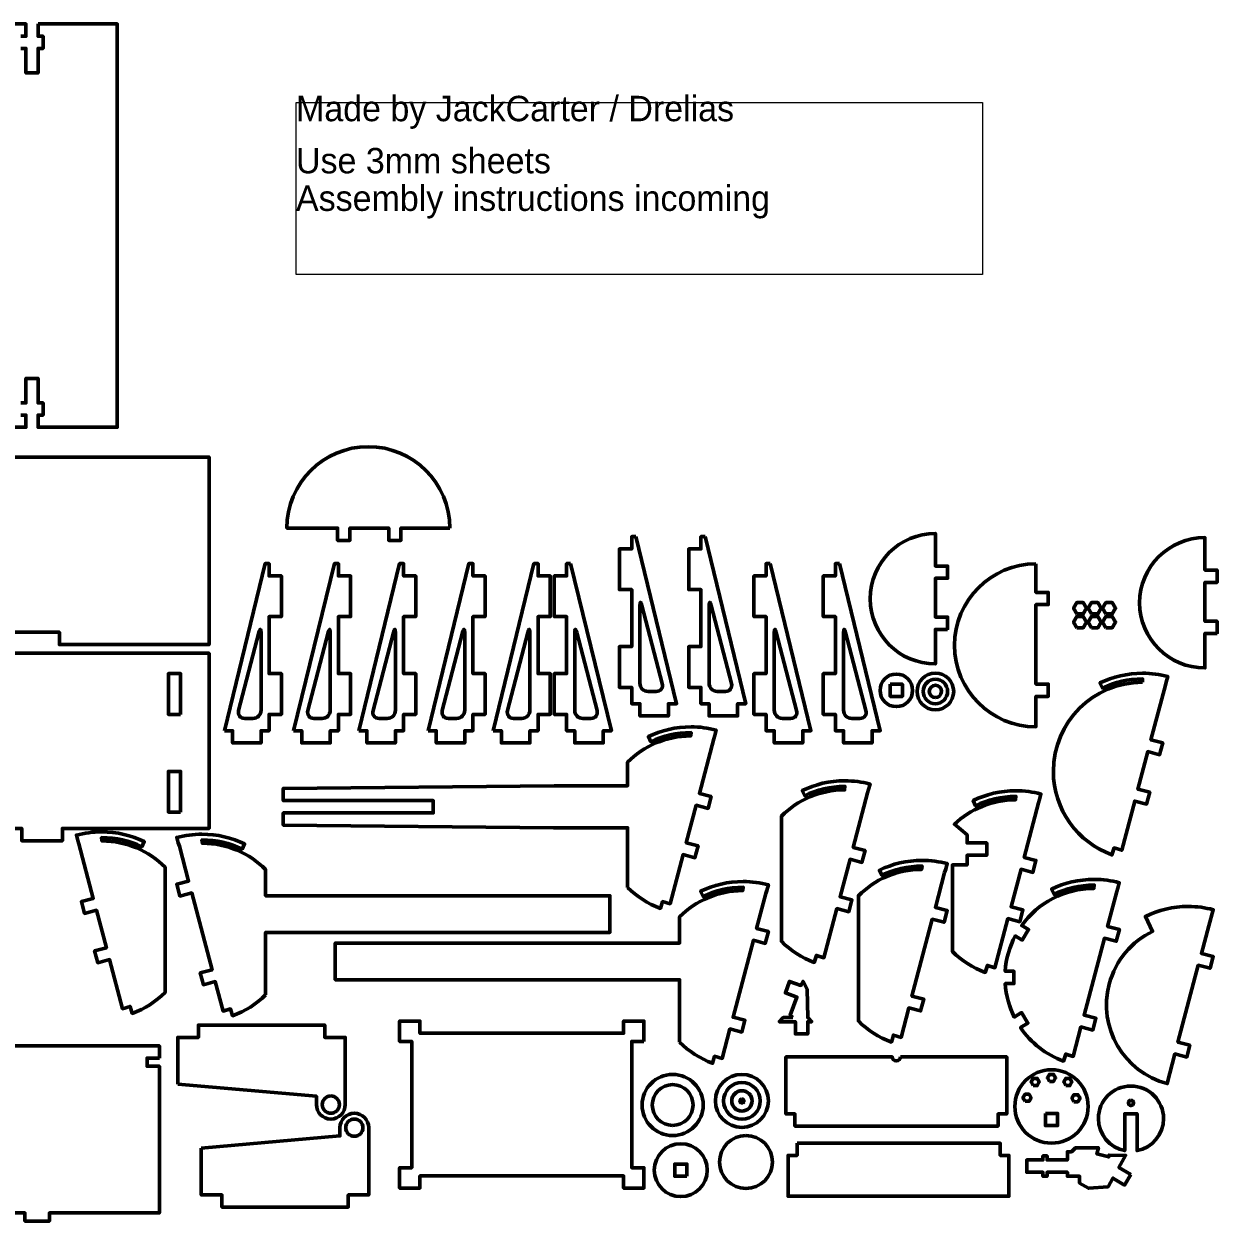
# Model space of a CAD drawing. Header units: inches. Extents: x -370 to 849, y -422 to 797.
# Drawn here: x -70 to 222.9, y -119 to 174.8 of the extents above; entities that cross this region are included whole.
import ezdxf

# ---------------------------------------------------------------- set-up
doc = ezdxf.new("R2010")
doc.units = ezdxf.units.IN
doc.header["$MEASUREMENT"] = 0
doc.layers.add('Layer 1', color=7, linetype='Continuous')

# ---------------------------------------------------------------- blocks, each defined once
blk = doc.blocks.new('block 7')
at = {"layer": 'Layer 1', "color": 7, "lineweight": 50, "true_color": 0xffffff}
for points, knots in [([(-26.44, -101.12), (-26.44, -101.12), (-26.44, -112.59), (-26.44, -112.59), (-26.44, -112.59), (-21.36, -112.59), (-21.36, -112.59), (-21.36, -112.59), (-21.36, -115.59), (-21.36, -115.59), (-21.36, -115.59), (9.64, -115.59), (9.64, -115.59), (9.64, -115.59), (9.64, -112.59), (9.64, -112.59), (9.64, -112.59), (14.69, -112.59), (14.69, -112.59), (14.69, -112.59), (14.69, -97.59), (14.69, -97.59), (14.69, -97.59), (14.69, -96.09), (14.69, -96.09), (14.69, -94.14), (13.1, -92.55), (11.15, -92.55), (9.2, -92.55), (7.61, -94.14), (7.61, -96.09), (7.61, -96.09), (7.61, -98.12), (7.61, -98.12), (7.61, -98.12), (-26.44, -101.12), (-26.44, -101.12)], [0, 0, 0, 0, 1, 1, 1, 2, 2, 2, 3, 3, 3, 4, 4, 4, 5, 5, 5, 6, 6, 6, 7, 7, 7, 8, 8, 8, 9, 9, 9, 10, 10, 10, 11, 11, 11, 12, 12, 12, 12]), ([(11.15, -93.97), (12.32, -93.97), (13.27, -94.92), (13.27, -96.09), (13.27, -97.26), (12.32, -98.21), (11.15, -98.21), (9.98, -98.21), (9.03, -97.26), (9.03, -96.09), (9.03, -94.92), (9.98, -93.97), (11.15, -93.97)], [0, 0, 0, 0, 1, 1, 1, 2, 2, 2, 3, 3, 3, 4, 4, 4, 4])]:
    blk.add_open_spline(points, degree=3, knots=knots, dxfattribs=at)
blk = doc.blocks.new('block 8')
at = {"layer": 'Layer 1', "color": 7, "lineweight": 50, "true_color": 0xffffff}
for points, knots in [([(-32.21, -85.4), (-32.21, -85.4), (-32.21, -73.93), (-32.21, -73.93), (-32.21, -73.93), (-27.14, -73.93), (-27.14, -73.93), (-27.14, -73.93), (-27.14, -70.93), (-27.14, -70.93), (-27.14, -70.93), (3.87, -70.93), (3.87, -70.93), (3.87, -70.93), (3.87, -73.93), (3.87, -73.93), (3.87, -73.93), (8.92, -73.93), (8.92, -73.93), (8.92, -73.93), (8.92, -88.93), (8.92, -88.93), (8.92, -88.93), (8.92, -90.43), (8.92, -90.43), (8.92, -92.39), (7.33, -93.97), (5.38, -93.97), (3.42, -93.97), (1.84, -92.39), (1.84, -90.43), (1.84, -90.43), (1.84, -88.4), (1.84, -88.4), (1.84, -88.4), (-32.21, -85.4), (-32.21, -85.4)], [0, 0, 0, 0, 1, 1, 1, 2, 2, 2, 3, 3, 3, 4, 4, 4, 5, 5, 5, 6, 6, 6, 7, 7, 7, 8, 8, 8, 9, 9, 9, 10, 10, 10, 11, 11, 11, 12, 12, 12, 12]), ([(5.38, -88.31), (6.55, -88.31), (7.5, -89.26), (7.5, -90.43), (7.5, -91.6), (6.55, -92.55), (5.38, -92.55), (4.21, -92.55), (3.26, -91.6), (3.26, -90.43), (3.26, -89.26), (4.21, -88.31), (5.38, -88.31)], [0, 0, 0, 0, 1, 1, 1, 2, 2, 2, 3, 3, 3, 4, 4, 4, 4])]:
    blk.add_open_spline(points, degree=3, knots=knots, dxfattribs=at)
blk = doc.blocks.new('block 11')
at = {"layer": 'Layer 1', "color": 240, "lineweight": 50, "true_color": 0xed1c24}
for points in [[(177.79, -85.75), (177.29, -84.88), (177.79, -84.02), (178.79, -84.02), (179.29, -84.88), (178.79, -85.75), (177.79, -85.75)], [(181.79, -84.75), (181.29, -83.88), (181.79, -83.02), (182.79, -83.02), (183.29, -83.88), (182.79, -84.75), (181.79, -84.75)], [(185.79, -85.75), (185.29, -84.88), (185.79, -84.02), (186.79, -84.02), (187.29, -84.88), (186.79, -85.75), (185.79, -85.75)], [(175.79, -89.61), (175.29, -88.75), (175.79, -87.88), (176.79, -87.88), (177.29, -88.75), (176.79, -89.61), (175.79, -89.61)], [(187.79, -89.75), (187.29, -88.88), (187.79, -88.02), (188.79, -88.02), (189.29, -88.88), (188.79, -89.75), (187.79, -89.75)]]:
    blk.add_lwpolyline(points, dxfattribs=at)
at = {"layer": 'Layer 1', "color": 7, "lineweight": 50, "true_color": 0xffffff}
blk.add_lwpolyline([(180.78, -92.6), (183.78, -92.6), (183.78, -95.6), (180.78, -95.6), (180.78, -92.6)], dxfattribs=at)
blk.add_open_spline([(182.29, -81.88), (187.26, -81.88), (191.29, -85.91), (191.29, -90.88), (191.29, -95.85), (187.26, -99.88), (182.29, -99.88), (177.32, -99.88), (173.29, -95.85), (173.29, -90.88), (173.29, -85.91), (177.32, -81.88), (182.29, -81.88)], degree=3, knots=[0, 0, 0, 0, 1, 1, 1, 2, 2, 2, 3, 3, 3, 4, 4, 4, 4], dxfattribs=at)
blk = doc.blocks.new('block 12')
at = {"layer": 'Layer 1', "color": 7, "lineweight": 50, "true_color": 0xffffff}
for points, knots in [([(201.79, -85.87), (197.37, -85.87), (193.79, -89.46), (193.79, -93.87), (193.79, -97.78), (196.59, -101.03), (200.29, -101.73), (200.29, -101.73), (200.29, -92.66), (200.29, -92.66), (200.29, -92.66), (203.29, -92.66), (203.29, -92.66), (203.29, -92.66), (203.29, -101.73), (203.29, -101.73), (206.99, -101.03), (209.79, -97.78), (209.79, -93.87), (209.79, -89.45), (206.21, -85.87), (201.79, -85.87)], [0, 0, 0, 0, 1, 1, 1, 2, 2, 2, 3, 3, 3, 4, 4, 4, 5, 5, 5, 6, 6, 6, 7, 7, 7, 7]), ([(201.79, -89.38), (202.14, -89.38), (202.43, -89.66), (202.43, -90.02), (202.43, -90.37), (202.14, -90.66), (201.79, -90.66), (201.43, -90.66), (201.15, -90.37), (201.15, -90.02), (201.15, -89.66), (201.43, -89.38), (201.79, -89.38)], [0, 0, 0, 0, 1, 1, 1, 2, 2, 2, 3, 3, 3, 4, 4, 4, 4])]:
    blk.add_open_spline(points, degree=3, knots=knots, dxfattribs=at)
blk = doc.blocks.new('block 13')
at = {"layer": 'Layer 1', "color": 7, "lineweight": 50, "true_color": 0xffffff}
blk.add_lwpolyline([(142.7, 12.75), (145.7, 12.75), (145.7, 9.75), (142.7, 9.75), (142.7, 12.75)], dxfattribs=at)
blk.add_open_spline([(144.2, 15.25), (146.41, 15.25), (148.2, 13.46), (148.2, 11.25), (148.2, 9.04), (146.41, 7.25), (144.2, 7.25), (141.99, 7.25), (140.2, 9.04), (140.2, 11.25), (140.2, 13.46), (141.99, 15.25), (144.2, 15.25)], degree=3, knots=[0, 0, 0, 0, 1, 1, 1, 2, 2, 2, 3, 3, 3, 4, 4, 4, 4], dxfattribs=at)
blk = doc.blocks.new('block 14')
at = {"layer": 'Layer 1', "color": 7, "lineweight": 50, "true_color": 0xffffff}
for points in [[(153.78, 15.49), (151.3, 15.49), (149.28, 13.47), (149.28, 10.99), (149.28, 8.5), (151.3, 6.48), (153.78, 6.48), (156.27, 6.48), (158.28, 8.5), (158.28, 10.99), (158.28, 13.47), (156.27, 15.49), (153.78, 15.49)], [(153.78, 9.49), (152.96, 9.49), (152.28, 10.16), (152.28, 10.99), (152.28, 11.81), (152.96, 12.49), (153.78, 12.49), (154.62, 12.49), (155.28, 11.81), (155.28, 10.99), (155.28, 10.16), (154.61, 9.49), (153.78, 9.49)]]:
    blk.add_open_spline(points, degree=3, knots=[0, 0, 0, 0, 1, 1, 1, 2, 2, 2, 3, 3, 3, 4, 4, 4, 4], dxfattribs=at)
at = {"layer": 'Layer 1', "color": 240, "lineweight": 50, "true_color": 0xed1c24}
blk.add_open_spline([(153.79, 13.98), (155.44, 13.98), (156.79, 12.64), (156.79, 10.98), (156.79, 9.33), (155.44, 7.98), (153.79, 7.98), (152.13, 7.98), (150.79, 9.33), (150.79, 10.98), (150.79, 12.64), (152.13, 13.98), (153.79, 13.98)], degree=3, knots=[0, 0, 0, 0, 1, 1, 1, 2, 2, 2, 3, 3, 3, 4, 4, 4, 4], dxfattribs=at)
blk = doc.blocks.new('block 16')
at = {"layer": 'Layer 1', "color": 7, "lineweight": 50, "true_color": 0xffffff}
blk.add_open_spline([(106.29, -83.02), (109.88, -83.02), (112.79, -85.93), (112.79, -89.52), (112.79, -93.11), (109.88, -96.02), (106.29, -96.02), (102.7, -96.02), (99.79, -93.11), (99.79, -89.52), (99.79, -85.93), (102.7, -83.02), (106.29, -83.02)], degree=3, knots=[0, 0, 0, 0, 1, 1, 1, 2, 2, 2, 3, 3, 3, 4, 4, 4, 4], dxfattribs=at)
at = {"layer": 'Layer 1', "color": 240, "lineweight": 50, "true_color": 0xed1c24}
for points in [[(106.29, -85.02), (108.77, -85.02), (110.79, -87.03), (110.79, -89.52), (110.79, -92), (108.77, -94.02), (106.29, -94.02), (103.8, -94.02), (101.79, -92), (101.79, -89.52), (101.79, -87.03), (103.8, -85.02), (106.29, -85.02)], [(106.29, -87.02), (107.67, -87.02), (108.79, -88.14), (108.79, -89.52), (108.79, -90.9), (107.67, -92.02), (106.29, -92.02), (104.9, -92.02), (103.79, -90.9), (103.79, -89.52), (103.79, -88.14), (104.9, -87.02), (106.29, -87.02)]]:
    blk.add_open_spline(points, degree=3, knots=[0, 0, 0, 0, 1, 1, 1, 2, 2, 2, 3, 3, 3, 4, 4, 4, 4], dxfattribs=at)
blk = doc.blocks.new('block 15')
at = {"layer": 'Layer 1', "color": 240, "lineweight": 50, "true_color": 0xed1c24}
blk.add_open_spline([(106.29, -89.02), (106.56, -89.02), (106.79, -89.24), (106.79, -89.52), (106.79, -89.79), (106.56, -90.02), (106.29, -90.02), (106.01, -90.02), (105.79, -89.79), (105.79, -89.52), (105.79, -89.24), (106.01, -89.02), (106.29, -89.02)], degree=3, knots=[0, 0, 0, 0, 1, 1, 1, 2, 2, 2, 3, 3, 3, 4, 4, 4, 4], dxfattribs=at)
at = {"layer": 'Layer 1'}
blk.add_blockref('block 16', (0, 0), dxfattribs=at)
blk = doc.blocks.new('block 103')
at = {"layer": 'Layer 1', "color": 7, "true_color": 0xffffff, "char_height": 6.2371, "attachment_point": 7}
for s, insert in [('\\fMyriad Pro|b0|i0|c0|p34;\\W1;Made by JackCarter / Drelias', (-3.17, 149.06)), ('\\fMyriad Pro|b0|i0|c0|p34;\\W1;Use 3mm sheets', (-3.17, 138.06)), ('\\fMyriad Pro|b0|i0|c0|p34;\\W1;Assembly instructions incoming', (-3.17, 127.05))]:
    blk.add_mtext(s, dxfattribs=dict(at, insert=insert))

msp = doc.modelspace()

# ---------------------------------------------------------------- linework, layer by layer
at = {"layer": 'Layer 1', "color": 7, "lineweight": 50, "true_color": 0xffffff}
for points in [[(-70.74, 171.82), (-69.49, 171.82), (-69.49, 174.82), (-81.91, 174.82)], [(-66.49, 174.82), (-66.49, 171.82), (-65.24, 171.82), (-65.24, 168.82), (-66.49, 168.82), (-66.49, 162.82), (-69.49, 162.82), (-69.49, 168.82), (-70.74, 168.82)], [(-70.74, 81.82), (-69.49, 81.82), (-69.49, 87.82), (-66.49, 87.82), (-66.49, 81.82), (-65.24, 81.82), (-65.24, 78.82), (-66.49, 78.82), (-66.49, 75.82), (-47.05, 75.82), (-47.05, 174.82), (-66.49, 174.82)], [(-81.92, 75.82), (-69.49, 75.82), (-69.49, 78.82), (-70.74, 78.82)], [(-368.51, 68.51), (-368.51, 25.5), (-332.51, 25.5), (-332.51, 22.5), (-322.51, 22.5), (-322.51, 25.5), (-267.51, 25.5), (-267.51, 22.5), (-257.51, 22.5), (-257.51, 25.5), (-202.51, 25.5), (-202.51, 22.5), (-192.51, 22.5), (-192.51, 25.5), (-137.51, 25.5), (-137.51, 22.5), (-127.51, 22.5), (-127.51, 25.5), (-61.24, 25.5), (-61.24, 22.5), (-24.51, 22.5), (-24.51, 68.5), (-368.51, 68.51), (-368.51, 68.51)], [(80.24, 48.98), (79.24, 48.98), (79.24, 45.98), (76.24, 45.98), (76.24, 35.98), (79.24, 35.98), (79.24, 21.98), (76.24, 21.98), (76.24, 11.98), (79.24, 11.98), (79.24, 7.98), (81.24, 7.98), (81.24, 4.98), (88.24, 4.98), (88.24, 7.98), (90.24, 7.98), (80.24, 48.98)], [(97.24, 48.98), (96.24, 48.98), (96.24, 45.98), (93.24, 45.98), (93.24, 35.98), (96.24, 35.98), (96.24, 21.98), (93.24, 21.98), (93.24, 11.98), (96.24, 11.98), (96.24, 7.98), (98.24, 7.98), (98.24, 4.98), (105.24, 4.98), (105.24, 7.98), (107.24, 7.98), (97.24, 48.98)], [(-20.76, 1.35), (-18.76, 1.35), (-18.76, -1.65), (-11.76, -1.65), (-11.76, 1.35), (-9.76, 1.35), (-9.76, 5.35), (-6.76, 5.35), (-6.76, 15.35), (-9.76, 15.35), (-9.76, 29.35), (-6.76, 29.35), (-6.76, 39.35), (-9.76, 39.35), (-9.76, 42.35), (-10.76, 42.35), (-20.76, 1.35)], [(-3.76, 1.35), (-1.76, 1.35), (-1.76, -1.65), (5.24, -1.65), (5.24, 1.35), (7.24, 1.35), (7.24, 5.35), (10.24, 5.35), (10.24, 15.35), (7.24, 15.35), (7.24, 29.35), (10.24, 29.35), (10.24, 39.35), (7.24, 39.35), (7.24, 42.35), (6.24, 42.35), (-3.76, 1.35)], [(12.24, 1.35), (14.24, 1.35), (14.24, -1.65), (21.24, -1.65), (21.24, 1.35), (23.24, 1.35), (23.24, 5.35), (26.24, 5.35), (26.24, 15.35), (23.24, 15.35), (23.24, 29.35), (26.24, 29.35), (26.24, 39.35), (23.24, 39.35), (23.24, 42.35), (22.24, 42.35), (12.24, 1.35)], [(29.24, 1.35), (31.24, 1.35), (31.24, -1.65), (38.24, -1.65), (38.24, 1.35), (40.24, 1.35), (40.24, 5.35), (43.24, 5.35), (43.24, 15.35), (40.24, 15.35), (40.24, 29.35), (43.24, 29.35), (43.24, 39.35), (40.24, 39.35), (40.24, 42.35), (39.24, 42.35), (29.24, 1.35)], [(45.24, 1.35), (47.24, 1.35), (47.24, -1.65), (54.24, -1.65), (54.24, 1.35), (56.24, 1.35), (56.24, 5.35), (59.24, 5.35), (59.24, 15.35), (56.24, 15.35), (56.24, 29.35), (59.24, 29.35), (59.24, 39.35), (56.24, 39.35), (56.24, 42.35), (55.24, 42.35), (45.24, 1.35)], [(64.24, 42.35), (63.24, 42.35), (63.24, 39.35), (60.24, 39.35), (60.24, 29.35), (63.24, 29.35), (63.24, 15.35), (60.24, 15.35), (60.24, 5.35), (63.24, 5.35), (63.24, 1.35), (65.24, 1.35), (65.24, -1.65), (72.24, -1.65), (72.24, 1.35), (74.24, 1.35), (64.24, 42.35)], [(113.24, 42.35), (112.24, 42.35), (112.24, 39.35), (109.24, 39.35), (109.24, 29.35), (112.24, 29.35), (112.24, 15.35), (109.24, 15.35), (109.24, 5.35), (112.24, 5.35), (112.24, 1.35), (114.24, 1.35), (114.24, -1.65), (121.24, -1.65), (121.24, 1.35), (123.24, 1.35), (113.24, 42.35)], [(130.24, 42.35), (129.24, 42.35), (129.24, 39.35), (126.24, 39.35), (126.24, 29.35), (129.24, 29.35), (129.24, 15.35), (126.24, 15.35), (126.24, 5.35), (129.24, 5.35), (129.24, 1.35), (131.24, 1.35), (131.24, -1.65), (138.24, -1.65), (138.24, 1.35), (140.24, 1.35), (130.24, 42.35)], [(188.49, 30.01), (187.69, 31.4), (188.49, 32.78), (190.08, 32.78), (190.88, 31.4), (190.08, 30.01), (188.49, 30.01)], [(192.08, 30.01), (191.28, 31.4), (192.08, 32.78), (193.67, 32.78), (194.47, 31.4), (193.67, 30.01), (192.08, 30.01)], [(195.63, 30.01), (194.83, 31.4), (195.63, 32.78), (197.22, 32.78), (198.02, 31.4), (197.22, 30.01), (195.63, 30.01)], [(188.49, 26.62), (187.69, 28), (188.49, 29.38), (190.08, 29.38), (190.88, 28), (190.08, 26.62), (188.49, 26.62)], [(192.08, 26.62), (191.28, 28), (192.08, 29.38), (193.67, 29.38), (194.47, 28), (193.67, 26.62), (192.08, 26.62)], [(195.63, 26.62), (194.83, 28), (195.63, 29.38), (197.22, 29.38), (198.02, 28), (197.22, 26.62), (195.63, 26.62)], [(-368.51, 20.35), (-368.51, -25.65), (-331.78, -25.65), (-331.78, -22.65), (-265.51, -22.65), (-265.51, -25.65), (-255.51, -25.65), (-255.51, -22.65), (-200.51, -22.65), (-200.51, -25.65), (-190.51, -25.65), (-190.51, -22.65), (-135.51, -22.65), (-135.51, -25.65), (-125.51, -25.65), (-125.51, -22.65), (-70.51, -22.65), (-70.51, -25.65), (-60.51, -25.65), (-60.51, -22.65), (-24.51, -22.65), (-24.51, 20.35), (-368.51, 20.35)], [(-31.51, 5.35), (-34.51, 5.35), (-34.51, 15.35), (-31.51, 15.35), (-31.51, 5.35)], [(-31.51, -18.65), (-34.51, -18.65), (-34.51, -8.65), (-31.51, -8.65), (-31.51, -18.65)], [(118.78, -69.09), (116.44, -69.09), (115.44, -70.09), (119.44, -70.09), (119.44, -73.09), (122.44, -73.09), (122.44, -70.09), (123.44, -70.09), (122.44, -69.09), (122.3, -62.1), (121.29, -60.19), (120.78, -61.19), (117.95, -60.19), (116.96, -63.02), (119.79, -64.02), (118.16, -68.5), (118.78, -69.09)], [(82.24, -74.93), (82.24, -69.93), (77.24, -69.93), (77.24, -72.93), (27.24, -72.93), (27.24, -69.93), (22.24, -69.93), (22.24, -74.93), (25.24, -74.93), (25.24, -105.93), (22.24, -105.93), (22.24, -110.93), (27.24, -110.93), (27.24, -107.93), (77.24, -107.93), (77.24, -110.93), (82.24, -110.93), (82.24, -105.93), (79.24, -105.93), (79.24, -74.93), (82.24, -74.93)], [(-36.71, -79.01), (-36.71, -76.02), (-96.71, -76.02), (-96.71, -79.01), (-93.71, -79.01), (-93.71, -81.02), (-96.71, -81.02), (-96.71, -117.02), (-69.71, -117.02), (-69.71, -119.01), (-63.71, -119.01), (-63.71, -117.02), (-36.71, -117.02), (-36.71, -81.02), (-39.71, -81.02), (-39.71, -79.01), (-36.71, -79.01)], [(119.83, -99.92), (119.83, -102.92), (117.63, -102.92), (117.63, -112.92), (171.84, -112.92), (171.84, -102.92), (169.7, -102.92), (169.7, -99.92), (119.83, -99.92)], [(201.79, -107.61), (198.84, -105.83), (200.46, -102.92), (196.44, -102.84), (196.33, -103.29), (193.42, -102.55), (193.79, -101.02), (188.2, -101.02), (187.2, -102.02), (186.2, -102.02), (186.2, -104.02), (181.2, -104.02), (181.2, -103.02), (180.2, -103.02), (180.2, -104.02), (176.2, -104.02), (176.2, -107.02), (180.2, -107.02), (180.2, -108.02), (181.2, -108.02), (181.2, -107.02), (186.2, -107.02), (186.2, -108.02), (189.2, -108.02), (189.2, -109.71), (191.39, -110.97), (196.18, -110.58), (197.38, -108.46), (200.23, -110.18), (201.79, -107.61)], [(92.79, -108.02), (89.79, -108.02), (89.79, -105.02), (92.79, -105.02), (92.79, -108.02)]]:
    msp.add_lwpolyline(points, dxfattribs=at)
at = {"layer": 'Layer 1', "lineweight": 0}
msp.add_lwpolyline([(-3.17, 155.57), (165.38, 155.57), (165.38, 113.3), (-3.17, 113.3), (-3.17, 155.57)], dxfattribs=at)
at = {"layer": 'Layer 1', "color": 7, "lineweight": 50, "true_color": 0xffffff}
for points, knots in [([(34.58, 51.06), (34.58, 62.11), (25.63, 71.06), (14.58, 71.06), (3.54, 71.06), (-5.42, 62.11), (-5.42, 51.06), (-5.42, 51.06), (7.05, 51.06), (7.05, 51.06), (7.05, 51.06), (7.05, 48.06), (7.05, 48.06), (7.05, 48.06), (10.05, 48.06), (10.05, 48.06), (10.05, 48.06), (10.05, 51.06), (10.05, 51.06), (10.05, 51.06), (19.58, 51.06), (19.58, 51.06), (19.58, 51.06), (19.58, 48.06), (19.58, 48.06), (19.58, 48.06), (22.58, 48.06), (22.58, 48.06), (22.58, 48.06), (22.58, 51.06), (22.58, 51.06), (22.58, 51.06), (34.58, 51.06), (34.58, 51.06)], [0, 0, 0, 0, 1, 1, 1, 2, 2, 2, 3, 3, 3, 4, 4, 4, 5, 5, 5, 6, 6, 6, 7, 7, 7, 8, 8, 8, 9, 9, 9, 10, 10, 10, 11, 11, 11, 11]), ([(156.79, 26.22), (156.79, 26.22), (156.79, 29.22), (156.79, 29.22), (156.79, 29.22), (153.79, 29.22), (153.79, 29.22), (153.79, 29.22), (153.79, 38.75), (153.79, 38.75), (153.79, 38.75), (156.79, 38.75), (156.79, 38.75), (156.79, 38.75), (156.79, 41.75), (156.79, 41.75), (156.79, 41.75), (153.79, 41.75), (153.79, 41.75), (153.79, 41.75), (153.79, 49.75), (153.79, 49.75), (144.95, 49.75), (137.79, 42.59), (137.79, 33.75), (137.79, 24.91), (144.95, 17.75), (153.79, 17.75), (153.79, 17.75), (153.79, 26.22), (153.79, 26.22), (153.79, 26.22), (156.79, 26.22), (156.79, 26.22), (156.79, 26.22), (156.79, 26.22), (156.79, 26.22)], [0, 0, 0, 0, 1, 1, 1, 2, 2, 2, 3, 3, 3, 4, 4, 4, 5, 5, 5, 6, 6, 6, 7, 7, 7, 8, 8, 8, 9, 9, 9, 10, 10, 10, 11, 11, 11, 12, 12, 12, 12]), ([(222.93, 25.22), (222.93, 25.22), (222.93, 28.22), (222.93, 28.22), (222.93, 28.22), (219.93, 28.22), (219.93, 28.22), (219.93, 28.22), (219.93, 37.75), (219.93, 37.75), (219.93, 37.75), (222.93, 37.75), (222.93, 37.75), (222.93, 37.75), (222.93, 40.75), (222.93, 40.75), (222.93, 40.75), (219.93, 40.75), (219.93, 40.75), (219.93, 40.75), (219.93, 48.75), (219.93, 48.75), (211.09, 48.75), (203.93, 41.59), (203.93, 32.75), (203.93, 23.92), (211.09, 16.75), (219.93, 16.75), (219.93, 16.75), (219.93, 25.22), (219.93, 25.22), (219.93, 25.22), (222.93, 25.22), (222.93, 25.22), (222.93, 25.22), (222.93, 25.22), (222.93, 25.22)], [0, 0, 0, 0, 1, 1, 1, 2, 2, 2, 3, 3, 3, 4, 4, 4, 5, 5, 5, 6, 6, 6, 7, 7, 7, 8, 8, 8, 9, 9, 9, 10, 10, 10, 11, 11, 11, 12, 12, 12, 12]), ([(178.48, 42.3), (167.43, 42.3), (158.48, 33.34), (158.48, 22.3), (158.48, 11.25), (167.44, 2.3), (178.48, 2.3), (178.48, 2.3), (178.48, 9.77), (178.48, 9.77), (178.48, 9.77), (181.48, 9.77), (181.48, 9.77), (181.48, 9.77), (181.48, 12.77), (181.48, 12.77), (181.48, 12.77), (178.48, 12.77), (178.48, 12.77), (178.48, 12.77), (178.48, 32.29), (178.48, 32.29), (178.48, 32.29), (181.48, 32.29), (181.48, 32.29), (181.48, 32.29), (181.48, 35.29), (181.48, 35.29), (181.48, 35.29), (178.48, 35.29), (178.48, 35.29), (178.48, 35.29), (178.48, 42.3), (178.48, 42.3)], [0, 0, 0, 0, 1, 1, 1, 2, 2, 2, 3, 3, 3, 4, 4, 4, 5, 5, 5, 6, 6, 6, 7, 7, 7, 8, 8, 8, 9, 9, 9, 10, 10, 10, 11, 11, 11, 11]), ([(81.74, 32.05), (81.74, 32.05), (86.74, 12.92), (86.74, 12.92), (87.01, 11.85), (86.34, 10.99), (85.24, 10.99), (85.24, 10.99), (83.24, 10.99), (83.24, 10.99), (82.14, 10.99), (81.24, 11.89), (81.24, 12.99), (81.24, 12.99), (81.24, 31.98), (81.24, 31.98), (81.24, 33.08), (81.47, 33.11), (81.74, 32.05)], [0, 0, 0, 0, 1, 1, 1, 2, 2, 2, 3, 3, 3, 4, 4, 4, 5, 5, 5, 6, 6, 6, 6]), ([(98.74, 32.05), (98.74, 32.05), (103.73, 12.92), (103.73, 12.92), (104.01, 11.85), (103.34, 10.99), (102.24, 10.99), (102.24, 10.99), (100.24, 10.99), (100.24, 10.99), (99.14, 10.99), (98.24, 11.89), (98.24, 12.99), (98.24, 12.99), (98.24, 31.98), (98.24, 31.98), (98.24, 33.08), (98.47, 33.11), (98.74, 32.05)], [0, 0, 0, 0, 1, 1, 1, 2, 2, 2, 3, 3, 3, 4, 4, 4, 5, 5, 5, 6, 6, 6, 6]), ([(-11.76, 25.35), (-11.76, 25.35), (-11.76, 6.35), (-11.76, 6.35), (-11.76, 5.25), (-12.66, 4.35), (-13.76, 4.35), (-13.76, 4.35), (-15.76, 4.35), (-15.76, 4.35), (-16.86, 4.35), (-17.53, 5.22), (-17.26, 6.29), (-17.26, 6.29), (-12.26, 25.42), (-12.26, 25.42), (-11.99, 26.48), (-11.76, 26.45), (-11.76, 25.35)], [0, 0, 0, 0, 1, 1, 1, 2, 2, 2, 3, 3, 3, 4, 4, 4, 5, 5, 5, 6, 6, 6, 6]), ([(5.24, 25.35), (5.24, 25.35), (5.24, 6.35), (5.24, 6.35), (5.24, 5.25), (4.34, 4.35), (3.24, 4.35), (3.24, 4.35), (1.24, 4.35), (1.24, 4.35), (0.14, 4.35), (-0.53, 5.22), (-0.25, 6.29), (-0.25, 6.29), (4.74, 25.42), (4.74, 25.42), (5.01, 26.48), (5.24, 26.45), (5.24, 25.35)], [0, 0, 0, 0, 1, 1, 1, 2, 2, 2, 3, 3, 3, 4, 4, 4, 5, 5, 5, 6, 6, 6, 6]), ([(21.24, 25.35), (21.24, 25.35), (21.24, 6.35), (21.24, 6.35), (21.24, 5.25), (20.34, 4.35), (19.24, 4.35), (19.24, 4.35), (17.24, 4.35), (17.24, 4.35), (16.14, 4.35), (15.47, 5.22), (15.75, 6.29), (15.75, 6.29), (20.74, 25.42), (20.74, 25.42), (21.01, 26.48), (21.24, 26.45), (21.24, 25.35)], [0, 0, 0, 0, 1, 1, 1, 2, 2, 2, 3, 3, 3, 4, 4, 4, 5, 5, 5, 6, 6, 6, 6]), ([(38.24, 25.35), (38.24, 25.35), (38.24, 6.35), (38.24, 6.35), (38.24, 5.25), (37.34, 4.35), (36.24, 4.35), (36.24, 4.35), (34.24, 4.35), (34.24, 4.35), (33.14, 4.35), (32.47, 5.22), (32.75, 6.29), (32.75, 6.29), (37.74, 25.42), (37.74, 25.42), (38.01, 26.48), (38.24, 26.45), (38.24, 25.35)], [0, 0, 0, 0, 1, 1, 1, 2, 2, 2, 3, 3, 3, 4, 4, 4, 5, 5, 5, 6, 6, 6, 6]), ([(54.24, 25.35), (54.24, 25.35), (54.24, 6.35), (54.24, 6.35), (54.24, 5.25), (53.34, 4.35), (52.24, 4.35), (52.24, 4.35), (50.24, 4.35), (50.24, 4.35), (49.14, 4.35), (48.47, 5.22), (48.75, 6.29), (48.75, 6.29), (53.74, 25.42), (53.74, 25.42), (54.01, 26.48), (54.24, 26.45), (54.24, 25.35)], [0, 0, 0, 0, 1, 1, 1, 2, 2, 2, 3, 3, 3, 4, 4, 4, 5, 5, 5, 6, 6, 6, 6]), ([(65.74, 25.42), (65.74, 25.42), (70.74, 6.29), (70.74, 6.29), (71.01, 5.22), (70.34, 4.35), (69.24, 4.35), (69.24, 4.35), (67.24, 4.35), (67.24, 4.35), (66.14, 4.35), (65.24, 5.25), (65.24, 6.35), (65.24, 6.35), (65.24, 25.35), (65.24, 25.35), (65.24, 26.45), (65.47, 26.48), (65.74, 25.42)], [0, 0, 0, 0, 1, 1, 1, 2, 2, 2, 3, 3, 3, 4, 4, 4, 5, 5, 5, 6, 6, 6, 6]), ([(114.74, 25.42), (114.74, 25.42), (119.73, 6.29), (119.73, 6.29), (120.01, 5.22), (119.34, 4.35), (118.24, 4.35), (118.24, 4.35), (116.24, 4.35), (116.24, 4.35), (115.14, 4.35), (114.24, 5.25), (114.24, 6.35), (114.24, 6.35), (114.24, 25.35), (114.24, 25.35), (114.24, 26.45), (114.47, 26.48), (114.74, 25.42)], [0, 0, 0, 0, 1, 1, 1, 2, 2, 2, 3, 3, 3, 4, 4, 4, 5, 5, 5, 6, 6, 6, 6]), ([(131.74, 25.42), (131.74, 25.42), (136.74, 6.29), (136.74, 6.29), (137.01, 5.22), (136.34, 4.35), (135.24, 4.35), (135.24, 4.35), (133.24, 4.35), (133.24, 4.35), (132.14, 4.35), (131.24, 5.25), (131.24, 6.35), (131.24, 6.35), (131.24, 25.35), (131.24, 25.35), (131.24, 26.45), (131.47, 26.48), (131.74, 25.42)], [0, 0, 0, 0, 1, 1, 1, 2, 2, 2, 3, 3, 3, 4, 4, 4, 5, 5, 5, 6, 6, 6, 6]), ([(204.59, 13.23), (192.53, 13.23), (182.75, 3.46), (182.75, -8.6), (182.75, -18.05), (188.74, -26.09), (197.13, -29.13), (197.13, -29.13), (197.66, -27.42), (197.66, -27.42), (197.66, -27.42), (199.52, -27.98), (199.52, -27.98), (199.52, -27.98), (202.72, -15.91), (202.72, -15.91), (202.72, -15.91), (205.62, -16.67), (205.62, -16.67), (205.62, -16.67), (206.39, -13.77), (206.39, -13.77), (206.39, -13.77), (203.49, -13.01), (203.49, -13.01), (203.49, -13.01), (205.93, -3.79), (205.93, -3.79), (205.93, -3.79), (208.83, -4.56), (208.83, -4.56), (208.83, -4.56), (209.6, -1.66), (209.6, -1.66), (209.6, -1.66), (206.7, -0.89), (206.7, -0.89), (206.7, -0.89), (210.25, 12.49), (210.25, 12.49), (210.25, 12.49), (210.47, 13.29), (210.47, 13.29), (210.47, 13.29), (210.83, 14.65), (210.83, 14.65), (208.86, 15.17), (206.8, 15.45), (204.66, 15.45), (200.91, 15.45), (197.35, 14.59), (194.19, 13.06), (194.19, 13.06), (194.8, 11.79), (194.8, 11.79), (197.78, 13.24), (201.12, 14.05), (204.66, 14.05), (204.66, 14.05), (204.59, 13.23), (204.59, 13.23)], [0, 0, 0, 0, 1, 1, 1, 2, 2, 2, 3, 3, 3, 4, 4, 4, 5, 5, 5, 6, 6, 6, 7, 7, 7, 8, 8, 8, 9, 9, 9, 10, 10, 10, 11, 11, 11, 12, 12, 12, 13, 13, 13, 14, 14, 14, 15, 15, 15, 16, 16, 16, 17, 17, 17, 18, 18, 18, 19, 19, 19, 20, 20, 20, 20]), ([(78.22, -37.11), (80.47, -39.38), (83.22, -41.16), (86.29, -42.28), (86.29, -42.28), (86.8, -40.58), (86.8, -40.58), (86.8, -40.58), (88.66, -41.14), (88.66, -41.14), (88.66, -41.14), (91.86, -29.07), (91.86, -29.07), (91.86, -29.07), (94.76, -29.83), (94.76, -29.83), (94.76, -29.83), (95.53, -26.93), (95.53, -26.93), (95.53, -26.93), (92.63, -26.16), (92.63, -26.16), (92.63, -26.16), (95.07, -16.95), (95.07, -16.95), (95.07, -16.95), (97.97, -17.72), (97.97, -17.72), (97.97, -17.72), (98.74, -14.82), (98.74, -14.82), (98.74, -14.82), (95.84, -14.05), (95.84, -14.05), (95.84, -14.05), (99.39, -0.67), (99.39, -0.67), (99.39, -0.67), (99.61, 0.14), (99.61, 0.14), (99.61, 0.14), (99.97, 1.49), (99.97, 1.49), (98, 2.01), (95.94, 2.29), (93.81, 2.29), (90.05, 2.29), (86.49, 1.43), (83.33, -0.1), (83.33, -0.1), (83.94, -1.36), (83.94, -1.36), (86.92, 0.08), (90.27, 0.89), (93.81, 0.89), (93.81, 0.89), (93.73, 0.07), (93.73, 0.07), (87.67, 0.07), (82.18, -2.4), (78.23, -6.4), (78.23, -6.4), (78.22, -12.18), (78.22, -12.18), (78.22, -12.18), (60.22, -12.18), (60.22, -12.18), (60.22, -12.18), (-6.29, -12.82), (-6.29, -12.82), (-6.29, -12.82), (-6.29, -15.82), (-6.29, -15.82), (-6.29, -15.82), (30.52, -15.82), (30.52, -15.82), (30.52, -15.82), (30.52, -18.82), (30.52, -18.82), (30.52, -18.82), (-6.29, -18.82), (-6.29, -18.82), (-6.29, -18.82), (-6.29, -21.82), (-6.29, -21.82), (-6.29, -21.82), (60.05, -22.46), (60.05, -22.46), (60.05, -22.46), (78.22, -22.46), (78.22, -22.46), (78.22, -22.46), (78.22, -37.11), (78.22, -37.11), (78.22, -37.11), (78.22, -37.11), (78.22, -37.11), (78.22, -37.11), (78.22, -37.11), (78.22, -37.11)], [0, 0, 0, 0, 1, 1, 1, 2, 2, 2, 3, 3, 3, 4, 4, 4, 5, 5, 5, 6, 6, 6, 7, 7, 7, 8, 8, 8, 9, 9, 9, 10, 10, 10, 11, 11, 11, 12, 12, 12, 13, 13, 13, 14, 14, 14, 15, 15, 15, 16, 16, 16, 17, 17, 17, 18, 18, 18, 19, 19, 19, 20, 20, 20, 21, 21, 21, 22, 22, 22, 23, 23, 23, 24, 24, 24, 25, 25, 25, 26, 26, 26, 27, 27, 27, 28, 28, 28, 29, 29, 29, 30, 30, 30, 31, 31, 31, 32, 32, 32, 33, 33, 33, 33]), ([(131.57, -10.95), (127.81, -10.95), (124.26, -11.81), (121.09, -13.35), (121.09, -13.35), (121.7, -14.61), (121.7, -14.61), (124.68, -13.16), (128.03, -12.35), (131.57, -12.35), (131.57, -12.35), (131.49, -13.17), (131.49, -13.17), (125.43, -13.17), (119.94, -15.65), (115.99, -19.64), (115.99, -19.64), (115.99, -50.35), (115.99, -50.35), (118.24, -52.63), (120.99, -54.4), (124.05, -55.52), (124.05, -55.52), (124.57, -53.82), (124.57, -53.82), (124.57, -53.82), (126.43, -54.38), (126.43, -54.38), (126.43, -54.38), (129.63, -42.31), (129.63, -42.31), (129.63, -42.31), (132.53, -43.08), (132.53, -43.08), (132.53, -43.08), (133.3, -40.18), (133.3, -40.18), (133.3, -40.18), (130.4, -39.41), (130.4, -39.41), (130.4, -39.41), (132.84, -30.2), (132.84, -30.2), (132.84, -30.2), (135.74, -30.97), (135.74, -30.97), (135.74, -30.97), (136.51, -28.06), (136.51, -28.06), (136.51, -28.06), (133.61, -27.3), (133.61, -27.3), (133.61, -27.3), (137.16, -13.92), (137.16, -13.92), (137.16, -13.92), (137.38, -13.11), (137.38, -13.11), (137.38, -13.11), (137.74, -11.75), (137.74, -11.75), (135.77, -11.23), (133.7, -10.95), (131.57, -10.95)], [0, 0, 0, 0, 1, 1, 1, 2, 2, 2, 3, 3, 3, 4, 4, 4, 5, 5, 5, 6, 6, 6, 7, 7, 7, 8, 8, 8, 9, 9, 9, 10, 10, 10, 11, 11, 11, 12, 12, 12, 13, 13, 13, 14, 14, 14, 15, 15, 15, 16, 16, 16, 17, 17, 17, 18, 18, 18, 19, 19, 19, 20, 20, 20, 21, 21, 21, 21]), ([(173.54, -13.4), (169.78, -13.4), (166.23, -14.26), (163.06, -15.8), (163.06, -15.8), (163.67, -17.06), (163.67, -17.06), (166.66, -15.61), (170, -14.8), (173.54, -14.8), (173.54, -14.8), (173.47, -15.62), (173.47, -15.62), (167.64, -15.62), (162.35, -17.91), (158.44, -21.62), (158.44, -21.62), (161.55, -24.2), (161.55, -24.2), (161.55, -24.2), (161.55, -26.21), (161.55, -26.21), (161.55, -26.21), (166.41, -26.21), (166.41, -26.21), (166.41, -26.21), (166.41, -29.23), (166.41, -29.23), (166.41, -29.23), (161.55, -29.23), (161.55, -29.23), (161.55, -29.23), (161.55, -31.61), (161.55, -31.61), (161.55, -31.61), (157.96, -31.61), (157.96, -31.61), (157.96, -31.61), (157.96, -52.81), (157.96, -52.81), (160.21, -55.08), (162.96, -56.86), (166.02, -57.97), (166.02, -57.97), (166.54, -56.27), (166.54, -56.27), (166.54, -56.27), (168.4, -56.84), (168.4, -56.84), (168.4, -56.84), (171.6, -44.76), (171.6, -44.76), (171.6, -44.76), (174.5, -45.53), (174.5, -45.53), (174.5, -45.53), (175.27, -42.63), (175.27, -42.63), (175.27, -42.63), (172.37, -41.86), (172.37, -41.86), (172.37, -41.86), (174.81, -32.65), (174.81, -32.65), (174.81, -32.65), (177.71, -33.42), (177.71, -33.42), (177.71, -33.42), (178.48, -30.51), (178.48, -30.51), (178.48, -30.51), (175.58, -29.75), (175.58, -29.75), (175.58, -29.75), (179.13, -16.37), (179.13, -16.37), (179.13, -16.37), (179.35, -15.56), (179.35, -15.56), (179.35, -15.56), (179.71, -14.2), (179.71, -14.2), (177.74, -13.68), (175.67, -13.4), (173.54, -13.4)], [0, 0, 0, 0, 1, 1, 1, 2, 2, 2, 3, 3, 3, 4, 4, 4, 5, 5, 5, 6, 6, 6, 7, 7, 7, 8, 8, 8, 9, 9, 9, 10, 10, 10, 11, 11, 11, 12, 12, 12, 13, 13, 13, 14, 14, 14, 15, 15, 15, 16, 16, 16, 17, 17, 17, 18, 18, 18, 19, 19, 19, 20, 20, 20, 21, 21, 21, 22, 22, 22, 23, 23, 23, 24, 24, 24, 25, 25, 25, 26, 26, 26, 27, 27, 27, 28, 28, 28, 28]), ([(-50.89, -23.48), (-47.13, -23.48), (-43.58, -24.34), (-40.41, -25.88), (-40.41, -25.88), (-41.02, -27.14), (-41.02, -27.14), (-44.01, -25.69), (-47.35, -24.88), (-50.89, -24.88), (-50.89, -24.88), (-50.82, -25.7), (-50.82, -25.7), (-44.75, -25.7), (-39.26, -28.18), (-35.31, -32.17), (-35.31, -32.17), (-35.31, -62.89), (-35.31, -62.89), (-37.56, -65.16), (-40.31, -66.94), (-43.37, -68.05), (-43.37, -68.05), (-43.89, -66.35), (-43.89, -66.35), (-43.89, -66.35), (-45.75, -66.92), (-45.75, -66.92), (-45.75, -66.92), (-48.95, -54.84), (-48.95, -54.84), (-48.95, -54.84), (-51.85, -55.61), (-51.85, -55.61), (-51.85, -55.61), (-52.62, -52.71), (-52.62, -52.71), (-52.62, -52.71), (-49.72, -51.94), (-49.72, -51.94), (-49.72, -51.94), (-52.16, -42.73), (-52.16, -42.73), (-52.16, -42.73), (-55.06, -43.5), (-55.06, -43.5), (-55.06, -43.5), (-55.83, -40.6), (-55.83, -40.6), (-55.83, -40.6), (-52.93, -39.83), (-52.93, -39.83), (-52.93, -39.83), (-56.48, -26.45), (-56.48, -26.45), (-56.48, -26.45), (-56.7, -25.64), (-56.7, -25.64), (-56.7, -25.64), (-57.06, -24.29), (-57.06, -24.29), (-55.09, -23.76), (-53.02, -23.48), (-50.89, -23.48)], [0, 0, 0, 0, 1, 1, 1, 2, 2, 2, 3, 3, 3, 4, 4, 4, 5, 5, 5, 6, 6, 6, 7, 7, 7, 8, 8, 8, 9, 9, 9, 10, 10, 10, 11, 11, 11, 12, 12, 12, 13, 13, 13, 14, 14, 14, 15, 15, 15, 16, 16, 16, 17, 17, 17, 18, 18, 18, 19, 19, 19, 20, 20, 20, 21, 21, 21, 21]), ([(-10.62, -63.46), (-12.88, -65.74), (-15.64, -67.52), (-18.72, -68.64), (-18.72, -68.64), (-19.23, -66.93), (-19.23, -66.93), (-19.23, -66.93), (-21.09, -67.49), (-21.09, -67.49), (-21.09, -67.49), (-22.99, -60.25), (-22.99, -60.25), (-22.99, -60.25), (-25.89, -61.02), (-25.89, -61.02), (-25.89, -61.02), (-26.66, -58.12), (-26.66, -58.12), (-26.66, -58.12), (-23.76, -57.35), (-23.76, -57.35), (-23.76, -57.35), (-28.76, -38.48), (-28.76, -38.48), (-28.76, -38.48), (-31.66, -39.25), (-31.66, -39.25), (-31.66, -39.25), (-32.43, -36.35), (-32.43, -36.35), (-32.43, -36.35), (-29.53, -35.58), (-29.53, -35.58), (-29.53, -35.58), (-31.8, -27.02), (-31.8, -27.02), (-31.8, -27.02), (-32.07, -26.21), (-32.07, -26.21), (-32.07, -26.21), (-32.43, -24.86), (-32.43, -24.86), (-30.46, -24.34), (-28.39, -24.06), (-26.26, -24.06), (-22.51, -24.06), (-18.95, -24.92), (-15.78, -26.45), (-15.78, -26.45), (-16.39, -27.72), (-16.39, -27.72), (-19.38, -26.27), (-22.72, -25.46), (-26.26, -25.46), (-26.26, -25.46), (-26.14, -26.28), (-26.14, -26.28), (-20.07, -26.28), (-14.59, -28.75), (-10.63, -32.75), (-10.63, -32.75), (-10.63, -39.17), (-10.63, -39.17), (-10.63, -39.17), (73.88, -39.17), (73.88, -39.17), (73.88, -39.17), (73.88, -48.17), (73.88, -48.17), (73.88, -48.17), (-10.63, -48.17), (-10.63, -48.17), (-10.63, -48.17), (-10.62, -63.46), (-10.62, -63.46)], [0, 0, 0, 0, 1, 1, 1, 2, 2, 2, 3, 3, 3, 4, 4, 4, 5, 5, 5, 6, 6, 6, 7, 7, 7, 8, 8, 8, 9, 9, 9, 10, 10, 10, 11, 11, 11, 12, 12, 12, 13, 13, 13, 14, 14, 14, 15, 15, 15, 16, 16, 16, 17, 17, 17, 18, 18, 18, 19, 19, 19, 20, 20, 20, 21, 21, 21, 22, 22, 22, 23, 23, 23, 24, 24, 24, 25, 25, 25, 25]), ([(156.06, -33.46), (156.06, -33.46), (156.33, -32.65), (156.33, -32.65), (156.33, -32.65), (156.69, -31.29), (156.69, -31.29), (154.72, -30.77), (152.65, -30.49), (150.52, -30.49), (146.76, -30.49), (143.21, -31.35), (140.04, -32.89), (140.04, -32.89), (140.65, -34.15), (140.65, -34.15), (143.63, -32.7), (146.98, -31.89), (150.52, -31.89), (150.52, -31.89), (150.39, -32.71), (150.39, -32.71), (144.33, -32.71), (138.84, -35.19), (134.89, -39.18), (134.89, -39.18), (134.89, -69.9), (134.89, -69.9), (137.14, -72.18), (139.9, -73.96), (142.98, -75.07), (142.98, -75.07), (143.49, -73.36), (143.49, -73.36), (143.49, -73.36), (145.35, -73.93), (145.35, -73.93), (145.35, -73.93), (147.25, -66.68), (147.25, -66.68), (147.25, -66.68), (150.15, -67.45), (150.15, -67.45), (150.15, -67.45), (150.92, -64.55), (150.92, -64.55), (150.92, -64.55), (148.02, -63.78), (148.02, -63.78), (148.02, -63.78), (153.02, -44.92), (153.02, -44.92), (153.02, -44.92), (155.92, -45.69), (155.92, -45.69), (155.92, -45.69), (156.69, -42.79), (156.69, -42.79), (156.69, -42.79), (153.79, -42.02), (153.79, -42.02), (153.79, -42.02), (156.06, -33.46), (156.06, -33.46)], [0, 0, 0, 0, 1, 1, 1, 2, 2, 2, 3, 3, 3, 4, 4, 4, 5, 5, 5, 6, 6, 6, 7, 7, 7, 8, 8, 8, 9, 9, 9, 10, 10, 10, 11, 11, 11, 12, 12, 12, 13, 13, 13, 14, 14, 14, 15, 15, 15, 16, 16, 16, 17, 17, 17, 18, 18, 18, 19, 19, 19, 20, 20, 20, 21, 21, 21, 21]), ([(198.36, -38.12), (198.36, -38.12), (198.58, -37.31), (198.58, -37.31), (198.58, -37.31), (198.94, -35.96), (198.94, -35.96), (196.97, -35.43), (194.91, -35.15), (192.77, -35.15), (189.02, -35.15), (185.46, -36.01), (182.3, -37.55), (182.3, -37.55), (182.91, -38.81), (182.91, -38.81), (185.89, -37.36), (189.24, -36.55), (192.77, -36.55), (192.77, -36.55), (192.7, -37.37), (192.7, -37.37), (185.4, -37.37), (178.93, -40.96), (174.97, -46.47), (174.97, -46.47), (176.65, -47.49), (176.65, -47.49), (176.65, -47.49), (175.12, -50.06), (175.12, -50.06), (175.12, -50.06), (173.39, -49.02), (173.39, -49.02), (172, -51.64), (171.13, -54.59), (170.92, -57.71), (170.92, -57.71), (173.05, -57.71), (173.05, -57.71), (173.05, -57.71), (173.05, -60.71), (173.05, -60.71), (173.05, -60.71), (170.92, -60.71), (170.92, -60.71), (171.12, -63.65), (171.9, -66.44), (173.15, -68.95), (173.15, -68.95), (174.96, -67.86), (174.96, -67.86), (174.96, -67.86), (176.51, -70.43), (176.51, -70.43), (176.51, -70.43), (174.68, -71.53), (174.68, -71.53), (177.24, -75.27), (180.92, -78.17), (185.25, -79.74), (185.25, -79.74), (185.77, -78.03), (185.77, -78.03), (185.77, -78.03), (187.63, -78.59), (187.63, -78.59), (187.63, -78.59), (189.51, -71.35), (189.51, -71.35), (189.51, -71.35), (192.41, -72.12), (192.41, -72.12), (192.41, -72.12), (193.18, -69.22), (193.18, -69.22), (193.18, -69.22), (190.28, -68.45), (190.28, -68.45), (190.28, -68.45), (195.28, -49.58), (195.28, -49.58), (195.28, -49.58), (198.18, -50.35), (198.18, -50.35), (198.18, -50.35), (198.95, -47.45), (198.95, -47.45), (198.95, -47.45), (196.05, -46.68), (196.05, -46.68), (196.05, -46.68), (198.36, -38.12), (198.36, -38.12)], [0, 0, 0, 0, 1, 1, 1, 2, 2, 2, 3, 3, 3, 4, 4, 4, 5, 5, 5, 6, 6, 6, 7, 7, 7, 8, 8, 8, 9, 9, 9, 10, 10, 10, 11, 11, 11, 12, 12, 12, 13, 13, 13, 14, 14, 14, 15, 15, 15, 16, 16, 16, 17, 17, 17, 18, 18, 18, 19, 19, 19, 20, 20, 20, 21, 21, 21, 22, 22, 22, 23, 23, 23, 24, 24, 24, 25, 25, 25, 26, 26, 26, 27, 27, 27, 28, 28, 28, 29, 29, 29, 30, 30, 30, 31, 31, 31, 31]), ([(90.99, -75.09), (93.25, -77.37), (96, -79.15), (99.08, -80.26), (99.08, -80.26), (99.6, -78.55), (99.6, -78.55), (99.6, -78.55), (101.46, -79.11), (101.46, -79.11), (101.46, -79.11), (103.36, -71.87), (103.36, -71.87), (103.36, -71.87), (106.26, -72.64), (106.26, -72.64), (106.26, -72.64), (107.03, -69.74), (107.03, -69.74), (107.03, -69.74), (104.13, -68.97), (104.13, -68.97), (104.13, -68.97), (109.13, -50.1), (109.13, -50.1), (109.13, -50.1), (112.03, -50.87), (112.03, -50.87), (112.03, -50.87), (112.8, -47.97), (112.8, -47.97), (112.8, -47.97), (109.9, -47.2), (109.9, -47.2), (109.9, -47.2), (112.17, -38.65), (112.17, -38.65), (112.17, -38.65), (112.44, -37.84), (112.44, -37.84), (112.44, -37.84), (112.8, -36.48), (112.8, -36.48), (110.83, -35.96), (108.76, -35.68), (106.63, -35.68), (102.87, -35.68), (99.32, -36.54), (96.15, -38.08), (96.15, -38.08), (96.76, -39.34), (96.76, -39.34), (99.74, -37.89), (103.09, -37.08), (106.63, -37.08), (106.63, -37.08), (106.5, -37.9), (106.5, -37.9), (100.44, -37.9), (94.95, -40.38), (91, -44.37), (91, -44.37), (91, -50.79), (91, -50.79), (91, -50.79), (6.48, -50.79), (6.48, -50.79), (6.48, -50.79), (6.48, -59.79), (6.48, -59.79), (6.48, -59.79), (90.99, -59.79), (90.99, -59.79), (90.99, -59.79), (90.99, -75.09), (90.99, -75.09)], [0, 0, 0, 0, 1, 1, 1, 2, 2, 2, 3, 3, 3, 4, 4, 4, 5, 5, 5, 6, 6, 6, 7, 7, 7, 8, 8, 8, 9, 9, 9, 10, 10, 10, 11, 11, 11, 12, 12, 12, 13, 13, 13, 14, 14, 14, 15, 15, 15, 16, 16, 16, 17, 17, 17, 18, 18, 18, 19, 19, 19, 20, 20, 20, 21, 21, 21, 22, 22, 22, 23, 23, 23, 24, 24, 24, 25, 25, 25, 25]), ([(220.87, -46.59), (220.87, -46.59), (219.09, -53.31), (219.09, -53.31), (219.09, -53.31), (221.99, -54.08), (221.99, -54.08), (221.99, -54.08), (221.22, -56.98), (221.22, -56.98), (221.22, -56.98), (218.32, -56.22), (218.32, -56.22), (218.32, -56.22), (213.33, -75.1), (213.33, -75.1), (213.33, -75.1), (216.23, -75.86), (216.23, -75.86), (216.23, -75.86), (215.47, -78.77), (215.47, -78.77), (215.47, -78.77), (212.57, -78), (212.57, -78), (212.57, -78), (210.71, -85.28), (210.71, -85.28), (200.02, -82.47), (193.64, -71.53), (196.45, -60.85), (198, -54.96), (202.01, -50.38), (207.1, -47.92), (207.1, -47.92), (205.36, -44.25), (205.36, -44.25), (208.53, -42.68), (212.1, -41.8), (215.88, -41.8), (217.99, -41.8), (220.04, -42.08), (221.99, -42.6), (221.99, -42.6), (220.87, -46.59), (220.87, -46.59)], [0, 0, 0, 0, 1, 1, 1, 2, 2, 2, 3, 3, 3, 4, 4, 4, 5, 5, 5, 6, 6, 6, 7, 7, 7, 8, 8, 8, 9, 9, 9, 10, 10, 10, 11, 11, 11, 12, 12, 12, 13, 13, 13, 14, 14, 14, 15, 15, 15, 15]), ([(145.19, -78.72), (145.19, -79.27), (144.74, -79.72), (144.19, -79.72), (143.64, -79.72), (143.2, -79.27), (143.19, -78.72), (143.19, -78.72), (117.09, -78.72), (117.09, -78.72), (117.09, -78.72), (117.09, -92.72), (117.09, -92.72), (117.09, -92.72), (119.29, -92.72), (119.29, -92.72), (119.29, -92.72), (119.29, -95.72), (119.29, -95.72), (119.29, -95.72), (169.16, -95.72), (169.16, -95.72), (169.16, -95.72), (169.16, -92.72), (169.16, -92.72), (169.16, -92.72), (171.3, -92.72), (171.3, -92.72), (171.3, -92.72), (171.3, -78.72), (171.3, -78.72), (171.3, -78.72), (145.19, -78.72), (145.19, -78.72)], [0, 0, 0, 0, 1, 1, 1, 2, 2, 2, 3, 3, 3, 4, 4, 4, 5, 5, 5, 6, 6, 6, 7, 7, 7, 8, 8, 8, 9, 9, 9, 10, 10, 10, 11, 11, 11, 11]), ([(89.29, -83.02), (85.14, -83.02), (81.78, -86.37), (81.78, -90.52), (81.78, -94.66), (85.14, -98.02), (89.29, -98.02), (93.43, -98.02), (96.79, -94.66), (96.79, -90.52), (96.79, -86.38), (93.43, -83.02), (89.29, -83.02)], [0, 0, 0, 0, 1, 1, 1, 2, 2, 2, 3, 3, 3, 4, 4, 4, 4]), ([(89.29, -95.52), (86.52, -95.52), (84.29, -93.28), (84.29, -90.52), (84.29, -87.76), (86.52, -85.52), (89.29, -85.52), (92.05, -85.52), (94.29, -87.76), (94.29, -90.52), (94.29, -93.28), (92.05, -95.52), (89.29, -95.52)], [0, 0, 0, 0, 1, 1, 1, 2, 2, 2, 3, 3, 3, 4, 4, 4, 4]), ([(107.29, -98.02), (110.88, -98.02), (113.79, -100.93), (113.79, -104.52), (113.79, -108.11), (110.88, -111.02), (107.29, -111.02), (103.7, -111.02), (100.79, -108.11), (100.79, -104.52), (100.79, -100.93), (103.7, -98.02), (107.29, -98.02)], [0, 0, 0, 0, 1, 1, 1, 2, 2, 2, 3, 3, 3, 4, 4, 4, 4]), ([(91.29, -100.02), (87.7, -100.02), (84.79, -102.93), (84.79, -106.52), (84.79, -110.11), (87.7, -113.02), (91.29, -113.02), (94.88, -113.02), (97.79, -110.11), (97.79, -106.52), (97.79, -102.93), (94.88, -100.02), (91.29, -100.02)], [0, 0, 0, 0, 1, 1, 1, 2, 2, 2, 3, 3, 3, 4, 4, 4, 4])]:
    msp.add_open_spline(points, degree=3, knots=knots, dxfattribs=at)

# ---------------------------------------------------------------- block references
at = {"layer": 'Layer 1'}
for name in ['block 103', 'block 13', 'block 14', 'block 8', 'block 11', 'block 15', 'block 12', 'block 7']:
    msp.add_blockref(name, (0, 0), dxfattribs=at)

doc.saveas('drawing.dxf')
